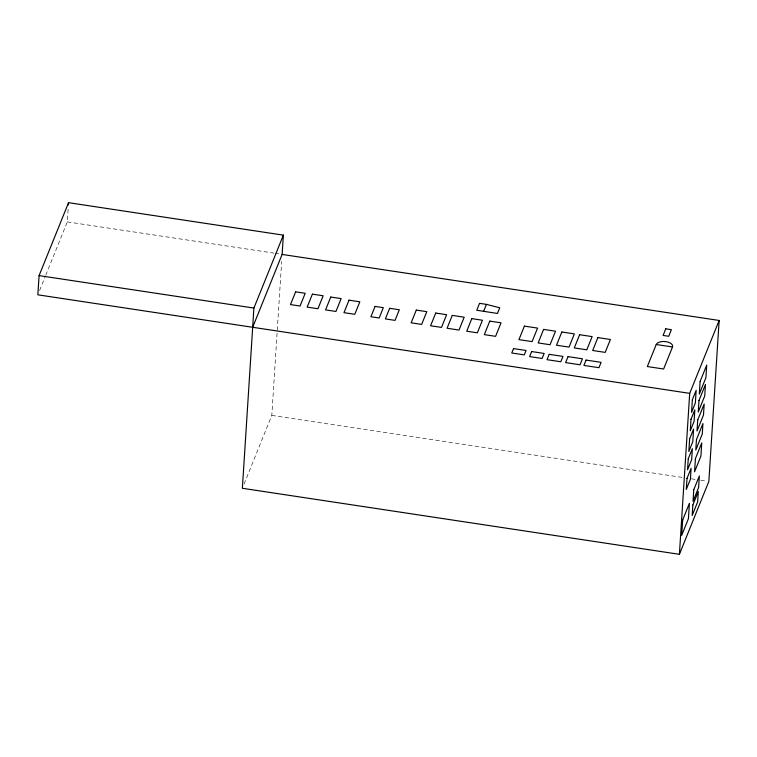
<?xml version="1.0" encoding="UTF-8"?>
<svg xmlns="http://www.w3.org/2000/svg" width="757" height="757" viewBox="0 0 757 757"><rect width="100%" height="100%" fill="white"/><g stroke="black" fill="none" stroke-linecap="round" stroke-linejoin="round"><path stroke-width="0.57" stroke-dasharray="3.79 2.84" d="M45.761 275.217L67.316 221.886L68.253 207.2M244.114 483.931L271.81 415.394L281.661 261.477M39.61 290.461L45.325 276.305M67.316 221.886L273.968 253.112M275.141 253.292L279.806 253.992M271.81 415.394L683.136 477.553M691.321 478.784L695.995 479.493M700.67 480.193L706.508 481.083"/><path stroke-width="1.14" d="M252.658 327.317L282.143 254.352L283.373 235.143L68.546 202.677L39.08 275.605L37.85 294.814L689.703 393.356L719.15 320.466L282.106 254.428M68.395 204.939L68.546 202.677M283.373 235.143L253.907 308.061L242.363 488.284L679.398 554.323L708.845 481.433L719.15 320.466M679.398 554.323L689.703 393.356M483.647 311.288L486.439 304.371L499.743 307.796L497.463 313.464L476.759 310.247L479.55 303.33L486.439 304.371M656.234 344.511L647.33 366.549L663.615 369.009L672.519 346.971A8.318 4.249 3.7 0 0 666.028 341.653A8.318 4.249 3.7 0 0 656.234 344.511L672.519 346.971M39.08 275.605L253.907 308.061M682.672 519.993L681.688 535.369L688.416 518.706L689.4 503.32L682.672 519.993M686.987 478.462L686.287 489.448L690.403 479.276L691.103 468.29L686.987 478.462M688.245 458.846L687.545 469.832L691.652 459.65L692.362 448.664L688.245 458.846M689.646 438.833L688.832 451.475L692.778 441.719L693.582 429.087L689.646 438.833M691.009 419.283L690.27 430.818L694.084 421.384L694.822 409.849L691.009 419.283M692.352 399.762L691.548 412.395L695.352 402.961L696.166 390.328L692.352 399.762M700.121 381.433L699.307 394.066L705.912 377.715L706.726 365.082L700.121 381.433M696.468 439.59L695.797 450.027L702.278 433.988L702.941 423.551L696.468 439.59M697.708 420.031L697.008 431.026L703.49 414.987L704.19 404.001L697.708 420.031M698.985 400.51L698.247 412.045L704.72 396.006L705.458 384.471L698.985 400.51M695.418 458.6L694.576 471.781L700.925 456.055L701.767 442.873L695.418 458.6M693.762 489.779L693.024 501.314L698.616 487.48L699.354 475.935L693.762 489.779M692.844 505.023L692.182 515.46L697.642 501.938L698.314 491.501L692.844 505.023M295.637 291.852L290.489 304.588L300.056 306.036L305.194 293.3L295.637 291.852M312.395 294.151L307.162 307.105L317.931 308.733L323.163 295.779L312.395 294.151M330.752 297.037L325.557 309.887L335.957 311.458L341.142 298.608L330.752 297.037M349.034 300.169L343.981 312.669L354.778 314.297L359.83 301.806L349.034 300.169M375.065 306.415L370.892 316.738L379.172 317.987L383.335 307.664L375.065 306.415M389.666 308.298L385.379 318.924L395.04 320.381L399.327 309.764L389.666 308.298M416.293 310.086L411.146 322.823L421.649 324.403L426.797 311.676L416.293 310.086M435.72 313.048L430.591 325.756L441.482 327.403L446.621 314.694L435.72 313.048M452.27 315.395L447.084 328.245L459.007 330.052L464.202 317.202L452.27 315.395M471.791 318.631L466.709 331.216L477.355 332.825L482.436 320.239L471.791 318.631M489.788 321.11L484.329 334.632L495.598 336.335L501.058 322.813L489.788 321.11M513.539 348.589L511.76 352.989L524.289 354.882L526.068 350.482L513.539 348.589M524.402 326.116L518.933 339.638L532.086 341.625L537.555 328.103L524.402 326.116M531.622 351.551L529.588 356.585L542.116 358.477L544.151 353.443L531.622 351.551M543.611 329.409L538.151 342.93L550.046 344.728L555.515 331.206L543.611 329.409M549.185 354.333L547.027 359.679L560.805 361.761L562.962 356.415L549.185 354.333M561.836 332.001L556.499 345.211L569.027 347.103L574.364 333.894L561.836 332.001M568.043 356.623L565.63 362.603L580.032 364.779L582.445 358.799L568.043 356.623M579.625 334.717L574.289 347.927L586.807 349.819L592.144 336.61L579.625 334.717M586.069 360.077L583.912 365.423L598.938 367.694L601.105 362.348L586.069 360.077M597.879 337.594L592.674 350.491L605.203 352.383L610.407 339.486L597.879 337.594M665.763 328.822L663.094 335.427L668.724 336.278L671.393 329.673L665.763 328.822"/></g></svg>
